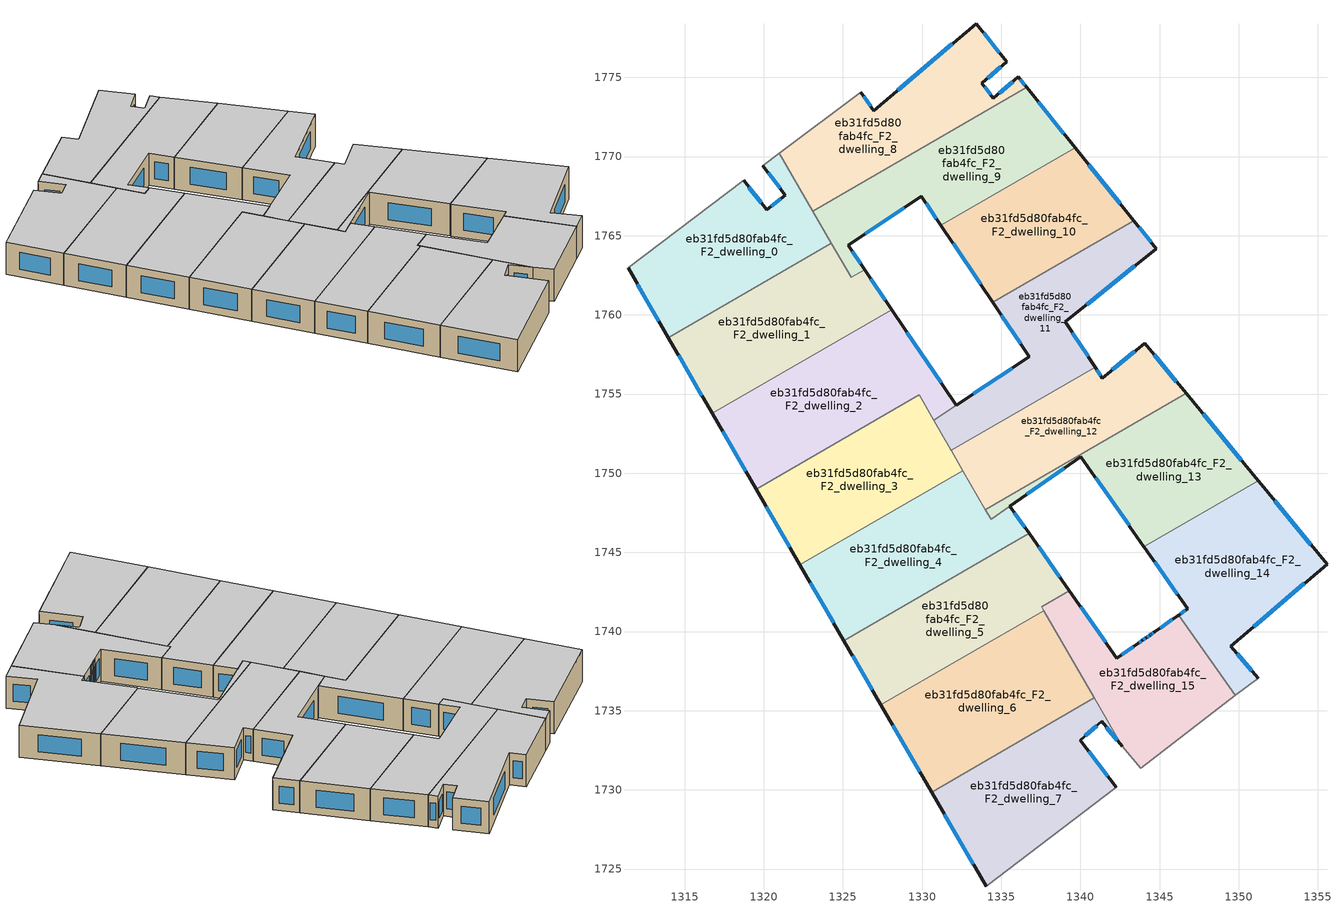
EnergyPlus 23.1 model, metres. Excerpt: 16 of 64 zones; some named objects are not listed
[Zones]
eb31fd5d80fab4fc_F2_dwelling_0
 floor to eb31fd5d80fab4fc_F1_dwelling_0 (EU_floor_Construction): 1320.98,1770.2 1324.27,1764.53 1313.98,1758.57 1311.42,1762.98 1318.72,1768.49 1320.18,1766.64 1321.36,1767.56 1319.93,1769.41 z6
 wall outside (EU_wall_Construction): 1319.93,1769.41 1321.36,1767.56 1320.18,1766.64 1318.72,1768.49 / 1311.42,1762.98 1313.98,1758.57 z6:9
 wall adiabatic (EU_wall_Construction): 1318.72,1768.49 1311.42,1762.98 / 1320.98,1770.2 1319.93,1769.41 z6:9
 wall to eb31fd5d80fab4fc_F2_dwelling_1 (EU_wall_Construction): 1313.98,1758.57 1324.27,1764.53 z6:9
 wall to eb31fd5d80fab4fc_F2_dwelling_8 (EU_wall_Construction): 1323.1,1766.54 1320.98,1770.2 z6:9
 wall to eb31fd5d80fab4fc_F2_dwelling_9 (EU_wall_Construction): 1324.27,1764.53 1323.1,1766.54 z6:9
 window (EU_Window_Construction): 1319.84,1767.08 1319.06,1768.06 / 1321.09,1767.35 1320.46,1766.86 / 1320.27,1768.97 1321.03,1767.99 / 1312.02,1761.95 1313.38,1759.61 z6.7:8.3
 ceiling to eb31fd5d80fab4fc_F3_dwelling_0 (EU_floor_Construction): 1324.27,1764.53 1320.98,1770.2 1319.93,1769.41 1321.36,1767.56 1320.18,1766.64 1318.72,1768.49 1311.42,1762.98 1313.98,1758.57 z9
eb31fd5d80fab4fc_F2_dwelling_1
 floor to eb31fd5d80fab4fc_F1_dwelling_1 (EU_floor_Construction): 1326.37,1762.87 1328.07,1760.34 1316.75,1753.78 1313.98,1758.57 1324.27,1764.53 1325.51,1762.37 z6
 wall outside (EU_wall_Construction): 1328.07,1760.34 1326.37,1762.87 / 1313.98,1758.57 1316.75,1753.78 z6:9
 wall to eb31fd5d80fab4fc_F2_dwelling_2 (EU_wall_Construction): 1316.75,1753.78 1328.07,1760.34 z6:9
 wall to eb31fd5d80fab4fc_F2_dwelling_9 (EU_wall_Construction): 1326.37,1762.87 1325.51,1762.37 1324.27,1764.53 z6:9
 window (EU_Window_Construction): 1327.67,1760.93 1326.77,1762.27 / 1314.63,1757.45 1316.1,1754.91 z6.7:8.3
 ceiling to eb31fd5d80fab4fc_F3_dwelling_1 (EU_floor_Construction): 1328.07,1760.34 1326.37,1762.87 1325.51,1762.37 1324.27,1764.53 1313.98,1758.57 1316.75,1753.78 z9
eb31fd5d80fab4fc_F2_dwelling_10
 floor to eb31fd5d80fab4fc_F1_dwelling_10 (EU_floor_Construction): 1339.67,1770.56 1343.38,1765.95 1334.47,1760.79 1331.19,1765.66 z6
 wall outside (EU_wall_Construction): 1343.38,1765.95 1339.67,1770.56 / 1331.19,1765.66 1334.47,1760.79 z6:9
 wall to eb31fd5d80fab4fc_F2_dwelling_9 (EU_wall_Construction): 1339.67,1770.56 1331.19,1765.66 z6:9
 wall to eb31fd5d80fab4fc_F2_dwelling_11 (EU_wall_Construction): 1334.47,1760.79 1343.38,1765.95 z6:9
 window (EU_Window_Construction): 1342.51,1767.03 1340.54,1769.48 / 1331.96,1764.51 1333.7,1761.93 z6.7:8.3
 ceiling to eb31fd5d80fab4fc_F3_dwelling_10 (EU_floor_Construction): 1343.38,1765.95 1339.67,1770.56 1331.19,1765.66 1334.47,1760.79 z9
eb31fd5d80fab4fc_F2_dwelling_11
 floor to eb31fd5d80fab4fc_F1_dwelling_11 (EU_floor_Construction): 1343.38,1765.95 1344.8,1764.17 1339.03,1759.56 1340.93,1756.7 1331.84,1751.44 1331.81,1751.48 1330.74,1753.33 1332.16,1754.28 1336.77,1757.37 1334.47,1760.79 z6
 wall outside (EU_wall_Construction): 1334.47,1760.79 1336.77,1757.37 1332.16,1754.28 / 1340.93,1756.7 1339.03,1759.56 1344.8,1764.17 1343.38,1765.95 z6:9
 wall to eb31fd5d80fab4fc_F2_dwelling_12 (EU_wall_Construction): 1331.84,1751.44 1340.93,1756.7 z6:9
 wall to eb31fd5d80fab4fc_F2_dwelling_3 (EU_wall_Construction): 1330.74,1753.33 1331.81,1751.48 1331.84,1751.44 / 1332.16,1754.28 1330.75,1753.33 z6:9
 window (EU_Window_Construction): 1335.69,1756.64 1333.24,1755.01 / 1335.01,1759.99 1336.23,1758.17 / 1344.46,1764.59 1343.71,1765.53 / 1340.39,1760.64 1343.44,1763.09 / 1340.49,1757.37 1339.48,1758.89 z6.7:8.3
 ceiling to eb31fd5d80fab4fc_F3_dwelling_11 (EU_floor_Construction): 1340.93,1756.7 1339.03,1759.56 1344.8,1764.17 1343.38,1765.95 1334.47,1760.79 1336.77,1757.37 1332.16,1754.28 1330.74,1753.33 1331.81,1751.48 1331.84,1751.44 z9
eb31fd5d80fab4fc_F2_dwelling_12
 floor to eb31fd5d80fab4fc_F1_dwelling_12 (EU_floor_Construction): 1344.05,1758.22 1346.68,1755.04 1334,1747.7 1331.84,1751.44 1340.93,1756.7 1341.39,1756.01 z6
 wall outside (EU_wall_Construction): 1346.68,1755.04 1344.05,1758.22 1341.39,1756.01 1340.93,1756.7 z6:9
 wall to eb31fd5d80fab4fc_F2_dwelling_13 (EU_wall_Construction): 1334,1747.7 1346.68,1755.04 z6:9
 wall to eb31fd5d80fab4fc_F2_dwelling_4 (EU_wall_Construction): 1332.58,1750.16 1334,1747.7 z6:9
 wall to eb31fd5d80fab4fc_F2_dwelling_3 (EU_wall_Construction): 1331.84,1751.44 1332.58,1750.16 z6:9
 window (EU_Window_Construction): 1341.28,1756.17 1341.04,1756.54 / 1343.43,1757.7 1342.02,1756.53 / 1346.06,1755.79 1344.67,1757.47 z6.7:8.3
 ceiling to eb31fd5d80fab4fc_F3_dwelling_12 (EU_floor_Construction): 1346.68,1755.04 1344.05,1758.22 1341.39,1756.01 1340.93,1756.7 1331.84,1751.44 1334,1747.7 z9
eb31fd5d80fab4fc_F2_dwelling_13
 floor to eb31fd5d80fab4fc_F1_dwelling_13 (EU_floor_Construction): 1346.68,1755.04 1351.22,1749.53 1344.01,1745.36 1340.02,1751.05 1334.36,1747.09 1334,1747.7 z6
 wall outside (EU_wall_Construction): 1351.22,1749.53 1346.68,1755.04 / 1335.55,1747.92 1340.02,1751.05 1344.01,1745.36 z6:9
 wall to eb31fd5d80fab4fc_F2_dwelling_14 (EU_wall_Construction): 1344.01,1745.36 1351.22,1749.53 z6:9
 wall to eb31fd5d80fab4fc_F2_dwelling_4 (EU_wall_Construction): 1334,1747.7 1334.36,1747.09 1335.55,1747.92 z6:9
 window (EU_Window_Construction): 1350.16,1750.83 1347.75,1753.75 / 1340.96,1749.71 1343.08,1746.7 / 1336.6,1748.66 1338.97,1750.32 z6.7:8.3
 ceiling to eb31fd5d80fab4fc_F3_dwelling_13 (EU_floor_Construction): 1351.22,1749.53 1346.68,1755.04 1334,1747.7 1334.36,1747.09 1340.02,1751.05 1344.01,1745.36 z9
eb31fd5d80fab4fc_F2_dwelling_14
 floor to eb31fd5d80fab4fc_F1_dwelling_14 (EU_floor_Construction): 1351.25,1749.5 1355.58,1744.26 1349.51,1739.07 1351.23,1737.06 1349.79,1735.96 1346.2,1741.04 1346.77,1741.44 1344.04,1745.32 1344.01,1745.36 1351.22,1749.53 z6
 wall outside (EU_wall_Construction): 1344.01,1745.36 1344.04,1745.32 1346.77,1741.44 1346.2,1741.04 / 1351.23,1737.06 1349.51,1739.07 1355.58,1744.26 1351.25,1749.5 1351.22,1749.53 z6:9
 wall adiabatic (EU_wall_Construction): 1349.79,1735.96 1351.23,1737.06 z6:9
 wall to eb31fd5d80fab4fc_F2_dwelling_15 (EU_wall_Construction): 1346.2,1741.04 1349.79,1735.96 z6:9
 window (EU_Window_Construction): 1344.68,1744.41 1346.13,1742.35 / 1354.56,1745.49 1352.27,1748.26 / 1350.93,1740.29 1354.15,1743.04 / 1350.82,1737.53 1349.91,1738.6 / 1346.64,1741.35 1346.33,1741.14 z6.7:8.3
 ceiling to eb31fd5d80fab4fc_F3_dwelling_14 (EU_floor_Construction): 1351.23,1737.06 1349.51,1739.07 1355.58,1744.26 1351.25,1749.5 1351.22,1749.53 1344.01,1745.36 1344.04,1745.32 1346.77,1741.44 1346.2,1741.04 1349.79,1735.96 z9
eb31fd5d80fab4fc_F2_dwelling_15
 floor to eb31fd5d80fab4fc_F1_dwelling_15 (EU_floor_Construction): 1346.2,1741.04 1349.79,1735.96 1343.8,1731.37 1342.65,1732.76 1337.55,1741.57 1339.31,1742.58 1342.31,1738.32 1343.66,1739.26 1343.91,1739.43 1344.15,1739.61 1344.4,1739.78 1344.47,1739.83 1344.64,1739.95 1344.68,1739.98 1346.16,1741.01 z6
 wall outside (EU_wall_Construction): 1346.2,1741.04 1346.16,1741.01 1344.68,1739.98 1344.64,1739.95 1344.47,1739.83 1344.4,1739.78 1344.15,1739.61 1343.91,1739.43 1343.66,1739.26 1342.31,1738.32 1339.31,1742.58 z6:9
 wall adiabatic (EU_wall_Construction): 1342.65,1732.76 1343.8,1731.37 1349.79,1735.96 z6:9
 wall to eb31fd5d80fab4fc_F2_dwelling_5 (EU_wall_Construction): 1339.31,1742.58 1337.55,1741.57 1337.69,1741.33 z6:9
 wall to eb31fd5d80fab4fc_F2_dwelling_6 (EU_wall_Construction): 1337.69,1741.33 1340.89,1735.8 z6:9
 wall to eb31fd5d80fab4fc_F2_dwelling_7 (EU_wall_Construction): 1340.89,1735.8 1342.65,1732.76 z6:9
 window (EU_Window_Construction): 1343.34,1739.04 1342.63,1738.54 / 1343.85,1739.39 1343.72,1739.3 / 1344.1,1739.57 1343.96,1739.48 / 1344.34,1739.74 1344.21,1739.65 / 1344.45,1739.82 1344.41,1739.79 / 1344.6,1739.92 1344.51,1739.86 / 1345.81,1740.77 1345.03,1740.22 / 1341.6,1739.32 1340.01,1741.58 z6.7:8.3
 ceiling to eb31fd5d80fab4fc_F3_dwelling_15 (EU_floor_Construction): 1349.79,1735.96 1346.2,1741.04 1346.16,1741.01 1344.68,1739.98 1344.64,1739.95 1344.47,1739.83 1344.4,1739.78 1344.15,1739.61 1343.91,1739.43 1343.66,1739.26 1342.31,1738.32 1339.31,1742.58 1337.55,1741.57 1342.65,1732.76 1343.8,1731.37 z9
eb31fd5d80fab4fc_F2_dwelling_2
 floor to eb31fd5d80fab4fc_F1_dwelling_2 (EU_floor_Construction): 1328.07,1760.34 1332.16,1754.28 1330.74,1753.34 1329.81,1754.95 1319.52,1749 1316.75,1753.78 z6
 wall outside (EU_wall_Construction): 1316.75,1753.78 1319.52,1749 / 1332.16,1754.28 1328.07,1760.34 z6:9
 wall to eb31fd5d80fab4fc_F2_dwelling_3 (EU_wall_Construction): 1319.52,1749 1329.81,1754.95 1330.74,1753.34 1332.16,1754.28 z6:9
 window (EU_Window_Construction): 1317.4,1752.66 1318.87,1750.12 / 1331.2,1755.7 1329.03,1758.92 z6.7:8.3
 ceiling to eb31fd5d80fab4fc_F3_dwelling_2 (EU_floor_Construction): 1330.74,1753.34 1332.16,1754.28 1328.07,1760.34 1316.75,1753.78 1319.52,1749 1329.81,1754.95 z9
eb31fd5d80fab4fc_F2_dwelling_3
 floor to eb31fd5d80fab4fc_F1_dwelling_3 (EU_floor_Construction): 1329.81,1754.95 1332.58,1750.16 1322.29,1744.21 1319.52,1748.99 z6
 wall outside (EU_wall_Construction): 1319.52,1748.99 1322.29,1744.21 z6:9
 wall to eb31fd5d80fab4fc_F2_dwelling_4 (EU_wall_Construction): 1322.29,1744.21 1332.58,1750.16 z6:9
 window (EU_Window_Construction): 1320.17,1747.87 1321.64,1745.33 z6.7:8.3
 ceiling to eb31fd5d80fab4fc_F3_dwelling_3 (EU_floor_Construction): 1332.58,1750.16 1329.81,1754.95 1319.52,1748.99 1322.29,1744.21 z9
eb31fd5d80fab4fc_F2_dwelling_4
 floor to eb31fd5d80fab4fc_F1_dwelling_4 (EU_floor_Construction): 1335.55,1747.92 1336.76,1746.2 1325.05,1739.42 1322.29,1744.21 1332.58,1750.16 1334.36,1747.09 z6
 wall outside (EU_wall_Construction): 1336.76,1746.2 1335.55,1747.92 / 1322.29,1744.21 1325.05,1739.42 z6:9
 wall to eb31fd5d80fab4fc_F2_dwelling_5 (EU_wall_Construction): 1325.05,1739.42 1335.34,1745.37 / 1335.35,1745.38 1336.77,1746.19 z6:9
 window (EU_Window_Construction): 1336.48,1746.6 1335.83,1747.52 / 1322.94,1743.08 1324.4,1740.55 z6.7:8.3
 ceiling to eb31fd5d80fab4fc_F3_dwelling_4 (EU_floor_Construction): 1336.76,1746.2 1335.55,1747.92 1334.36,1747.09 1332.58,1750.16 1322.29,1744.21 1325.05,1739.42 z9
eb31fd5d80fab4fc_F2_dwelling_5
 floor to eb31fd5d80fab4fc_F1_dwelling_5 (EU_floor_Construction): 1336.77,1746.19 1339.31,1742.58 1337.55,1741.57 1337.69,1741.33 1327.4,1735.37 1325.05,1739.42 1335.35,1745.38 z6
 wall outside (EU_wall_Construction): 1339.31,1742.58 1336.77,1746.19 / 1325.05,1739.42 1327.4,1735.37 z6:9
 wall to eb31fd5d80fab4fc_F2_dwelling_6 (EU_wall_Construction): 1327.4,1735.37 1337.69,1741.33 z6:9
 window (EU_Window_Construction): 1338.71,1743.43 1337.36,1745.35 / 1325.61,1738.47 1326.85,1736.32 z6.7:8.3
 ceiling to eb31fd5d80fab4fc_F3_dwelling_5 (EU_floor_Construction): 1337.69,1741.33 1337.55,1741.57 1339.31,1742.58 1336.77,1746.19 1335.35,1745.38 1325.05,1739.42 1327.4,1735.37 z9
eb31fd5d80fab4fc_F2_dwelling_6
 floor to eb31fd5d80fab4fc_F1_dwelling_6 (EU_floor_Construction): 1337.69,1741.33 1340.89,1735.8 1330.59,1729.85 1327.4,1735.37 z6
 wall outside (EU_wall_Construction): 1327.4,1735.37 1330.59,1729.85 z6:9
 wall to eb31fd5d80fab4fc_F2_dwelling_7 (EU_wall_Construction): 1330.59,1729.85 1340.89,1735.8 z6:9
 window (EU_Window_Construction): 1328.15,1734.07 1329.84,1731.14 z6.7:8.3
 ceiling to eb31fd5d80fab4fc_F3_dwelling_6 (EU_floor_Construction): 1340.89,1735.8 1337.69,1741.33 1327.4,1735.37 1330.59,1729.85 z9
eb31fd5d80fab4fc_F2_dwelling_7
 floor to eb31fd5d80fab4fc_F1_dwelling_7 (EU_floor_Construction): 1340.89,1735.8 1342.65,1732.76 1341.34,1734.34 1339.99,1733.12 1342.25,1730.18 1334.04,1723.9 1330.59,1729.85 z6
 wall outside (EU_wall_Construction): 1342.25,1730.18 1339.99,1733.12 1341.34,1734.34 1342.65,1732.76 / 1330.59,1729.85 1334.04,1723.9 z6:9
 wall adiabatic (EU_wall_Construction): 1334.04,1723.9 1342.25,1730.18 z6:9
 window (EU_Window_Construction): 1341.72,1730.87 1340.52,1732.43 / 1331.4,1728.45 1333.23,1725.3 / 1341.64,1733.97 1342.34,1733.13 / 1340.31,1733.41 1341.02,1734.05 z6.7:8.3
 ceiling to eb31fd5d80fab4fc_F3_dwelling_7 (EU_floor_Construction): 1342.25,1730.18 1339.99,1733.12 1341.34,1734.34 1342.65,1732.76 1340.89,1735.8 1330.59,1729.85 1334.04,1723.9 z9
eb31fd5d80fab4fc_F2_dwelling_8
 floor to eb31fd5d80fab4fc_F1_dwelling_8 (EU_floor_Construction): 1335.33,1775.99 1333.78,1774.65 1334.5,1773.68 1336.09,1775.03 1336.62,1774.36 1323.1,1766.54 1320.98,1770.2 1326.11,1774.07 1326.94,1772.9 1333.43,1778.4 z6
 wall outside (EU_wall_Construction): 1336.62,1774.36 1336.09,1775.03 1334.5,1773.68 1333.78,1774.65 1335.33,1775.99 1333.43,1778.4 1326.94,1772.9 1326.11,1774.07 z6:9
 wall to eb31fd5d80fab4fc_F2_dwelling_9 (EU_wall_Construction): 1323.1,1766.54 1336.62,1774.36 z6:9
 wall adiabatic (EU_wall_Construction): 1326.11,1774.07 1320.98,1770.2 z6:9
 window (EU_Window_Construction): 1334.14,1774.96 1334.97,1775.67 / 1334.33,1773.91 1333.95,1774.42 / 1335.71,1774.72 1334.87,1774 / 1336.5,1774.52 1336.21,1774.88 / 1326.74,1773.18 1326.31,1773.8 / 1331.91,1777.11 1328.46,1774.2 / 1334.89,1776.55 1333.88,1777.83 z6.7:8.3
 ceiling to eb31fd5d80fab4fc_F3_dwelling_8 (EU_floor_Construction): 1334.5,1773.68 1333.78,1774.65 1335.33,1775.99 1333.43,1778.4 1326.94,1772.9 1326.11,1774.07 1320.98,1770.2 1323.1,1766.54 1336.62,1774.36 1336.09,1775.03 z9
eb31fd5d80fab4fc_F2_dwelling_9
 floor to eb31fd5d80fab4fc_F1_dwelling_9 (EU_floor_Construction): 1336.62,1774.36 1339.67,1770.56 1331.19,1765.66 1329.96,1767.48 1325.34,1764.39 1326.37,1762.87 1325.51,1762.37 1323.1,1766.54 z6
 wall outside (EU_wall_Construction): 1326.37,1762.87 1325.34,1764.39 1329.96,1767.48 1331.19,1765.66 / 1339.67,1770.56 1336.62,1774.36 z6:9
 window (EU_Window_Construction): 1326.42,1765.12 1328.87,1766.75 / 1326.13,1763.22 1325.58,1764.03 / 1338.96,1771.46 1337.34,1773.47 / 1330.25,1767.05 1330.9,1766.08 z6.7:8.3
 ceiling to eb31fd5d80fab4fc_F3_dwelling_9 (EU_floor_Construction): 1339.67,1770.56 1336.62,1774.36 1323.1,1766.54 1325.51,1762.37 1326.37,1762.87 1325.34,1764.39 1329.96,1767.48 1331.19,1765.66 z9
[Building]
EU S2 Campaign: North Axis=0; Terrain=City; Solar Distribution=FullExterior
[Site:Location]
Budapest.Ferenc.Liszt.Intl.AP: Latitude=47.437; Longitude=19.256; Time Zone=1; Elevation=185
[SizingPeriod:WeatherFileDays]
AnnualSizingPeriod: Begin Month=1; Begin Day of Month=1; End Month=12; End Day of Month=31; Day of Week for Start Day=Monday; Use Weather File Daylight Saving Period=No; Use Weather File Rain and Snow Indicators=No
[MATERIAL]
EU_InternalMass_Material: Roughness=MediumRough; Thickness=0.1; Conductivity=1; Density=1800; Specific Heat=900; Thermal Absorptance=0.9; Solar Absorptance=0.7; Visible Absorptance=0.7
[MATERIAL:NOMASS] Roughness=MediumRough; Thermal Absorptance=0.9; Solar Absorptance=0.7; Visible Absorptance=0.7
Name | Thermal Resistance
EU_wall_NoMass | 0.832559
EU_floor_NoMass | 0.872794
[WINDOWMATERIAL:SIMPLEGLAZINGSYSTEM]
EU_Window_SimpleGlazing: UFactor=2.79869; Solar Heat Gain Coefficient=0.75; Visible Transmittance=0.75
[CONSTRUCTION]
EU_wall_Construction: EU_wall_NoMass
EU_floor_Construction: EU_floor_NoMass
EU_Window_Construction: EU_Window_SimpleGlazing
EU_InternalMass_Construction: EU_InternalMass_Material
[ZONE] Type=1; Multiplier=1; Ceiling Height=autocalculate; Floor Area=autocalculate; Part of Total Floor Area=Yes
Name | Volume
eb31fd5d80fab4fc_F2_dwelling_0 | 197.243
eb31fd5d80fab4fc_F2_dwelling_1 | 207.264
eb31fd5d80fab4fc_F2_dwelling_10 | 176.383
eb31fd5d80fab4fc_F2_dwelling_11 | 177.788
eb31fd5d80fab4fc_F2_dwelling_12 | 179.465
eb31fd5d80fab4fc_F2_dwelling_13 | 178.579
eb31fd5d80fab4fc_F2_dwelling_14 | 216
eb31fd5d80fab4fc_F2_dwelling_15 | 179.751
eb31fd5d80fab4fc_F2_dwelling_2 | 229.189
eb31fd5d80fab4fc_F2_dwelling_3 | 197.172
eb31fd5d80fab4fc_F2_dwelling_4 | 206.734
eb31fd5d80fab4fc_F2_dwelling_5 | 191.158
eb31fd5d80fab4fc_F2_dwelling_6 | 227.587
eb31fd5d80fab4fc_F2_dwelling_7 | 197.269
eb31fd5d80fab4fc_F2_dwelling_8 | 197.249
eb31fd5d80fab4fc_F2_dwelling_9 | 197.281
[INTERNALMASS] Construction=EU_InternalMass_Construction
Name | Zone or ZoneList | Surface Area
eb31fd5d80fab4fc_F2_dwelling_0_EU_InternalMass | eb31fd5d80fab4fc_F2_dwelling_0 | 65.7477
eb31fd5d80fab4fc_F2_dwelling_1_EU_InternalMass | eb31fd5d80fab4fc_F2_dwelling_1 | 69.0888
eb31fd5d80fab4fc_F2_dwelling_2_EU_InternalMass | eb31fd5d80fab4fc_F2_dwelling_2 | 76.3962
eb31fd5d80fab4fc_F2_dwelling_3_EU_InternalMass | eb31fd5d80fab4fc_F2_dwelling_3 | 65.7634
eb31fd5d80fab4fc_F2_dwelling_4_EU_InternalMass | eb31fd5d80fab4fc_F2_dwelling_4 | 68.9091
eb31fd5d80fab4fc_F2_dwelling_5_EU_InternalMass | eb31fd5d80fab4fc_F2_dwelling_5 | 63.7196
eb31fd5d80fab4fc_F2_dwelling_6_EU_InternalMass | eb31fd5d80fab4fc_F2_dwelling_6 | 75.8597
eb31fd5d80fab4fc_F2_dwelling_7_EU_InternalMass | eb31fd5d80fab4fc_F2_dwelling_7 | 65.7562
eb31fd5d80fab4fc_F2_dwelling_8_EU_InternalMass | eb31fd5d80fab4fc_F2_dwelling_8 | 65.7496
eb31fd5d80fab4fc_F2_dwelling_9_EU_InternalMass | eb31fd5d80fab4fc_F2_dwelling_9 | 65.7605
eb31fd5d80fab4fc_F2_dwelling_10_EU_InternalMass | eb31fd5d80fab4fc_F2_dwelling_10 | 58.7942
eb31fd5d80fab4fc_F2_dwelling_11_EU_InternalMass | eb31fd5d80fab4fc_F2_dwelling_11 | 59.2587
eb31fd5d80fab4fc_F2_dwelling_12_EU_InternalMass | eb31fd5d80fab4fc_F2_dwelling_12 | 59.8203
eb31fd5d80fab4fc_F2_dwelling_13_EU_InternalMass | eb31fd5d80fab4fc_F2_dwelling_13 | 59.5241
eb31fd5d80fab4fc_F2_dwelling_14_EU_InternalMass | eb31fd5d80fab4fc_F2_dwelling_14 | 71.9998
eb31fd5d80fab4fc_F2_dwelling_15_EU_InternalMass | eb31fd5d80fab4fc_F2_dwelling_15 | 59.9187
[OTHEREQUIPMENT] Fuel Type=Electricity; Design Level Calculation Method=Watts/Area; Power per Zone Floor Area=1; Fraction Latent=0; Fraction Radiant=0; Fraction Lost=0; Carbon Dioxide Generation Rate=0; EndUse Subcategory=EU_Step8_InternalGains
Name | Zone or ZoneList or Space or SpaceList | Schedule
EU_Step8_InternalGain_eb31fd5d80fab4fc_F2_dwelling_0_f000 | eb31fd5d80fab4fc_F2_dwelling_0 | EU_Step8_GainSchedule_eb31fd5d80fab4fc_F2_dwelling_0_f000
EU_Step8_InternalGain_eb31fd5d80fab4fc_F2_dwelling_1_f000 | eb31fd5d80fab4fc_F2_dwelling_1 | EU_Step8_GainSchedule_eb31fd5d80fab4fc_F2_dwelling_1_f000
EU_Step8_InternalGain_eb31fd5d80fab4fc_F2_dwelling_2_f000 | eb31fd5d80fab4fc_F2_dwelling_2 | EU_Step8_GainSchedule_eb31fd5d80fab4fc_F2_dwelling_2_f000
EU_Step8_InternalGain_eb31fd5d80fab4fc_F2_dwelling_3_f000 | eb31fd5d80fab4fc_F2_dwelling_3 | EU_Step8_GainSchedule_eb31fd5d80fab4fc_F2_dwelling_3_f000
EU_Step8_InternalGain_eb31fd5d80fab4fc_F2_dwelling_4_f000 | eb31fd5d80fab4fc_F2_dwelling_4 | EU_Step8_GainSchedule_eb31fd5d80fab4fc_F2_dwelling_4_f000
EU_Step8_InternalGain_eb31fd5d80fab4fc_F2_dwelling_5_f000 | eb31fd5d80fab4fc_F2_dwelling_5 | EU_Step8_GainSchedule_eb31fd5d80fab4fc_F2_dwelling_5_f000
EU_Step8_InternalGain_eb31fd5d80fab4fc_F2_dwelling_6_f000 | eb31fd5d80fab4fc_F2_dwelling_6 | EU_Step8_GainSchedule_eb31fd5d80fab4fc_F2_dwelling_6_f000
EU_Step8_InternalGain_eb31fd5d80fab4fc_F2_dwelling_7_f000 | eb31fd5d80fab4fc_F2_dwelling_7 | EU_Step8_GainSchedule_eb31fd5d80fab4fc_F2_dwelling_7_f000
EU_Step8_InternalGain_eb31fd5d80fab4fc_F2_dwelling_8_f000 | eb31fd5d80fab4fc_F2_dwelling_8 | EU_Step8_GainSchedule_eb31fd5d80fab4fc_F2_dwelling_8_f000
EU_Step8_InternalGain_eb31fd5d80fab4fc_F2_dwelling_9_f000 | eb31fd5d80fab4fc_F2_dwelling_9 | EU_Step8_GainSchedule_eb31fd5d80fab4fc_F2_dwelling_9_f000
EU_Step8_InternalGain_eb31fd5d80fab4fc_F2_dwelling_10_f000 | eb31fd5d80fab4fc_F2_dwelling_10 | EU_Step8_GainSchedule_eb31fd5d80fab4fc_F2_dwelling_10_f000
EU_Step8_InternalGain_eb31fd5d80fab4fc_F2_dwelling_11_f000 | eb31fd5d80fab4fc_F2_dwelling_11 | EU_Step8_GainSchedule_eb31fd5d80fab4fc_F2_dwelling_11_f000
EU_Step8_InternalGain_eb31fd5d80fab4fc_F2_dwelling_12_f000 | eb31fd5d80fab4fc_F2_dwelling_12 | EU_Step8_GainSchedule_eb31fd5d80fab4fc_F2_dwelling_12_f000
EU_Step8_InternalGain_eb31fd5d80fab4fc_F2_dwelling_13_f000 | eb31fd5d80fab4fc_F2_dwelling_13 | EU_Step8_GainSchedule_eb31fd5d80fab4fc_F2_dwelling_13_f000
EU_Step8_InternalGain_eb31fd5d80fab4fc_F2_dwelling_14_f000 | eb31fd5d80fab4fc_F2_dwelling_14 | EU_Step8_GainSchedule_eb31fd5d80fab4fc_F2_dwelling_14_f000
EU_Step8_InternalGain_eb31fd5d80fab4fc_F2_dwelling_15_f000 | eb31fd5d80fab4fc_F2_dwelling_15 | EU_Step8_GainSchedule_eb31fd5d80fab4fc_F2_dwelling_15_f000
[ZONEVENTILATION:DESIGNFLOWRATE] Schedule=EU_AlwaysOn; Design Flow Rate Calculation Method=AirChanges/Hour; Air Changes per Hour=0.475469; Ventilation Type=Natural; Fan Pressure Rise=0; Fan Total Efficiency=1; Constant Term Coefficient=1; Temperature Term Coefficient=0; Velocity Term Coefficient=0; Velocity Squared Term Coefficient=0; Minimum Indoor Temperature=-100; Maximum Indoor Temperature=100; Delta Temperature=-100; Minimum Outdoor Temperature=-100; Maximum Outdoor Temperature=100; Maximum Wind Speed=40
Name | Zone or ZoneList or Space or SpaceList
EU_ConstantAir_eb31fd5d80fab4fc_F2_dwelling_0 | eb31fd5d80fab4fc_F2_dwelling_0
EU_ConstantAir_eb31fd5d80fab4fc_F2_dwelling_1 | eb31fd5d80fab4fc_F2_dwelling_1
EU_ConstantAir_eb31fd5d80fab4fc_F2_dwelling_2 | eb31fd5d80fab4fc_F2_dwelling_2
EU_ConstantAir_eb31fd5d80fab4fc_F2_dwelling_3 | eb31fd5d80fab4fc_F2_dwelling_3
EU_ConstantAir_eb31fd5d80fab4fc_F2_dwelling_4 | eb31fd5d80fab4fc_F2_dwelling_4
EU_ConstantAir_eb31fd5d80fab4fc_F2_dwelling_5 | eb31fd5d80fab4fc_F2_dwelling_5
EU_ConstantAir_eb31fd5d80fab4fc_F2_dwelling_6 | eb31fd5d80fab4fc_F2_dwelling_6
EU_ConstantAir_eb31fd5d80fab4fc_F2_dwelling_7 | eb31fd5d80fab4fc_F2_dwelling_7
EU_ConstantAir_eb31fd5d80fab4fc_F2_dwelling_8 | eb31fd5d80fab4fc_F2_dwelling_8
EU_ConstantAir_eb31fd5d80fab4fc_F2_dwelling_9 | eb31fd5d80fab4fc_F2_dwelling_9
EU_ConstantAir_eb31fd5d80fab4fc_F2_dwelling_10 | eb31fd5d80fab4fc_F2_dwelling_10
EU_ConstantAir_eb31fd5d80fab4fc_F2_dwelling_11 | eb31fd5d80fab4fc_F2_dwelling_11
EU_ConstantAir_eb31fd5d80fab4fc_F2_dwelling_12 | eb31fd5d80fab4fc_F2_dwelling_12
EU_ConstantAir_eb31fd5d80fab4fc_F2_dwelling_13 | eb31fd5d80fab4fc_F2_dwelling_13
EU_ConstantAir_eb31fd5d80fab4fc_F2_dwelling_14 | eb31fd5d80fab4fc_F2_dwelling_14
EU_ConstantAir_eb31fd5d80fab4fc_F2_dwelling_15 | eb31fd5d80fab4fc_F2_dwelling_15
[HVACTEMPLATE:ZONE:IDEALLOADSAIRSYSTEM] System Availability Schedule=EU_AlwaysOn; Maximum Heating Supply Air Temperature=50; Minimum Cooling Supply Air Temperature=13; Maximum Heating Supply Air Humidity Ratio=0.0156; Minimum Cooling Supply Air Humidity Ratio=0.0077; Heating Limit=NoLimit; Cooling Limit=NoLimit; Heating Availability Schedule=EU_AlwaysOn; Cooling Availability Schedule=EU_CoolingOff; Dehumidification Control Type=ConstantSensibleHeatRatio; Cooling Sensible Heat Ratio=0.7; Dehumidification Setpoint=60; Humidification Control Type=None; Humidification Setpoint=30; Outdoor Air Method=None; Outdoor Air Flow Rate per Person=0.00944; Outdoor Air Flow Rate per Zone Floor Area=0; Outdoor Air Flow Rate per Zone=0; Demand Controlled Ventilation Type=None; Outdoor Air Economizer Type=NoEconomizer; Heat Recovery Type=None; Sensible Heat Recovery Effectiveness=0.7; Latent Heat Recovery Effectiveness=0.65
Name | Template Thermostat
eb31fd5d80fab4fc_F2_dwelling_0 | EU_HeatOnly_eb31fd5d80fab4fc_F2_dwelling_0
eb31fd5d80fab4fc_F2_dwelling_1 | EU_HeatOnly_eb31fd5d80fab4fc_F2_dwelling_1
eb31fd5d80fab4fc_F2_dwelling_2 | EU_HeatOnly_eb31fd5d80fab4fc_F2_dwelling_2
eb31fd5d80fab4fc_F2_dwelling_3 | EU_HeatOnly_eb31fd5d80fab4fc_F2_dwelling_3
eb31fd5d80fab4fc_F2_dwelling_4 | EU_HeatOnly_eb31fd5d80fab4fc_F2_dwelling_4
eb31fd5d80fab4fc_F2_dwelling_5 | EU_HeatOnly_eb31fd5d80fab4fc_F2_dwelling_5
eb31fd5d80fab4fc_F2_dwelling_6 | EU_HeatOnly_eb31fd5d80fab4fc_F2_dwelling_6
eb31fd5d80fab4fc_F2_dwelling_7 | EU_HeatOnly_eb31fd5d80fab4fc_F2_dwelling_7
eb31fd5d80fab4fc_F2_dwelling_8 | EU_HeatOnly_eb31fd5d80fab4fc_F2_dwelling_8
eb31fd5d80fab4fc_F2_dwelling_9 | EU_HeatOnly_eb31fd5d80fab4fc_F2_dwelling_9
eb31fd5d80fab4fc_F2_dwelling_10 | EU_HeatOnly_eb31fd5d80fab4fc_F2_dwelling_10
eb31fd5d80fab4fc_F2_dwelling_11 | EU_HeatOnly_eb31fd5d80fab4fc_F2_dwelling_11
eb31fd5d80fab4fc_F2_dwelling_12 | EU_HeatOnly_eb31fd5d80fab4fc_F2_dwelling_12
eb31fd5d80fab4fc_F2_dwelling_13 | EU_HeatOnly_eb31fd5d80fab4fc_F2_dwelling_13
eb31fd5d80fab4fc_F2_dwelling_14 | EU_HeatOnly_eb31fd5d80fab4fc_F2_dwelling_14
eb31fd5d80fab4fc_F2_dwelling_15 | EU_HeatOnly_eb31fd5d80fab4fc_F2_dwelling_15
[SIZING:ZONE] Zone Cooling Design Supply Air Temperature Input Method=SupplyAirTemperature; Zone Cooling Design Supply Air Temperature=13; Zone Heating Design Supply Air Temperature Input Method=SupplyAirTemperature; Zone Heating Design Supply Air Temperature=50; Zone Cooling Design Supply Air Humidity Ratio=0.008; Zone Heating Design Supply Air Humidity Ratio=0.008; Cooling Design Air Flow Method=DesignDay; Cooling Design Air Flow Rate=0; Cooling Minimum Air Flow per Zone Floor Area=0.000762; Cooling Minimum Air Flow=0; Cooling Minimum Air Flow Fraction=0.2; Heating Design Air Flow Method=DesignDay; Heating Design Air Flow Rate=0; Heating Maximum Air Flow per Zone Floor Area=0.002032; Heating Maximum Air Flow=0.141576; Heating Maximum Air Flow Fraction=0.3; Account for Dedicated Outdoor Air System=No; Dedicated Outdoor Air System Control Strategy=NeutralSupplyAir; Dedicated Outdoor Air Low Setpoint Temperature for Design=autosize; Dedicated Outdoor Air High Setpoint Temperature for Design=autosize; Zone Load Sizing Method=Sensible Load Only No Latent Load; Zone Latent Cooling Design Supply Air Humidity Ratio Input Method=HumidityRatioDifference; Zone Cooling Design Supply Air Humidity Ratio Difference=0.005; Zone Latent Heating Design Supply Air Humidity Ratio Input Method=HumidityRatioDifference; Zone Humidification Design Supply Air Humidity Ratio Difference=0.005
eb31fd5d80fab4fc_F2_dwelling_0; eb31fd5d80fab4fc_F2_dwelling_1; eb31fd5d80fab4fc_F2_dwelling_2; eb31fd5d80fab4fc_F2_dwelling_3; eb31fd5d80fab4fc_F2_dwelling_4; eb31fd5d80fab4fc_F2_dwelling_5; eb31fd5d80fab4fc_F2_dwelling_6; eb31fd5d80fab4fc_F2_dwelling_7; eb31fd5d80fab4fc_F2_dwelling_8; eb31fd5d80fab4fc_F2_dwelling_9; eb31fd5d80fab4fc_F2_dwelling_10; eb31fd5d80fab4fc_F2_dwelling_11; eb31fd5d80fab4fc_F2_dwelling_12; eb31fd5d80fab4fc_F2_dwelling_13; eb31fd5d80fab4fc_F2_dwelling_14; eb31fd5d80fab4fc_F2_dwelling_15
[SCHEDULE:CONSTANT]
Name | Hourly Value
EU_AlwaysOn | 1
EU_CoolingOff | 0
[SCHEDULE:FILE] Column Number=1; Rows to Skip at Top=0; Number of Hours of Data=8760; Column Separator=Comma; Interpolate to Timestep=No; Minutes per Item=60; Adjust Schedule for Daylight Savings=Yes
Name | File
EU_Step8_GainSchedule_eb31fd5d80fab4fc_F2_dwelling_0_f000 | ../../schedules/eb31fd5d80fab4fc/eb31fd5d80fab4fc_F2_dwelling_0_f000_gain.csv
EU_Step8_GainSchedule_eb31fd5d80fab4fc_F2_dwelling_1_f000 | ../../schedules/eb31fd5d80fab4fc/eb31fd5d80fab4fc_F2_dwelling_1_f000_gain.csv
EU_Step8_GainSchedule_eb31fd5d80fab4fc_F2_dwelling_2_f000 | ../../schedules/eb31fd5d80fab4fc/eb31fd5d80fab4fc_F2_dwelling_2_f000_gain.csv
EU_Step8_GainSchedule_eb31fd5d80fab4fc_F2_dwelling_3_f000 | ../../schedules/eb31fd5d80fab4fc/eb31fd5d80fab4fc_F2_dwelling_3_f000_gain.csv
EU_Step8_GainSchedule_eb31fd5d80fab4fc_F2_dwelling_4_f000 | ../../schedules/eb31fd5d80fab4fc/eb31fd5d80fab4fc_F2_dwelling_4_f000_gain.csv
EU_Step8_GainSchedule_eb31fd5d80fab4fc_F2_dwelling_5_f000 | ../../schedules/eb31fd5d80fab4fc/eb31fd5d80fab4fc_F2_dwelling_5_f000_gain.csv
EU_Step8_GainSchedule_eb31fd5d80fab4fc_F2_dwelling_6_f000 | ../../schedules/eb31fd5d80fab4fc/eb31fd5d80fab4fc_F2_dwelling_6_f000_gain.csv
EU_Step8_GainSchedule_eb31fd5d80fab4fc_F2_dwelling_7_f000 | ../../schedules/eb31fd5d80fab4fc/eb31fd5d80fab4fc_F2_dwelling_7_f000_gain.csv
EU_Step8_GainSchedule_eb31fd5d80fab4fc_F2_dwelling_8_f000 | ../../schedules/eb31fd5d80fab4fc/eb31fd5d80fab4fc_F2_dwelling_8_f000_gain.csv
EU_Step8_GainSchedule_eb31fd5d80fab4fc_F2_dwelling_9_f000 | ../../schedules/eb31fd5d80fab4fc/eb31fd5d80fab4fc_F2_dwelling_9_f000_gain.csv
EU_Step8_GainSchedule_eb31fd5d80fab4fc_F2_dwelling_10_f000 | ../../schedules/eb31fd5d80fab4fc/eb31fd5d80fab4fc_F2_dwelling_10_f000_gain.csv
EU_Step8_GainSchedule_eb31fd5d80fab4fc_F2_dwelling_11_f000 | ../../schedules/eb31fd5d80fab4fc/eb31fd5d80fab4fc_F2_dwelling_11_f000_gain.csv
EU_Step8_GainSchedule_eb31fd5d80fab4fc_F2_dwelling_12_f000 | ../../schedules/eb31fd5d80fab4fc/eb31fd5d80fab4fc_F2_dwelling_12_f000_gain.csv
EU_Step8_GainSchedule_eb31fd5d80fab4fc_F2_dwelling_13_f000 | ../../schedules/eb31fd5d80fab4fc/eb31fd5d80fab4fc_F2_dwelling_13_f000_gain.csv
EU_Step8_GainSchedule_eb31fd5d80fab4fc_F2_dwelling_14_f000 | ../../schedules/eb31fd5d80fab4fc/eb31fd5d80fab4fc_F2_dwelling_14_f000_gain.csv
EU_Step8_GainSchedule_eb31fd5d80fab4fc_F2_dwelling_15_f000 | ../../schedules/eb31fd5d80fab4fc/eb31fd5d80fab4fc_F2_dwelling_15_f000_gain.csv
